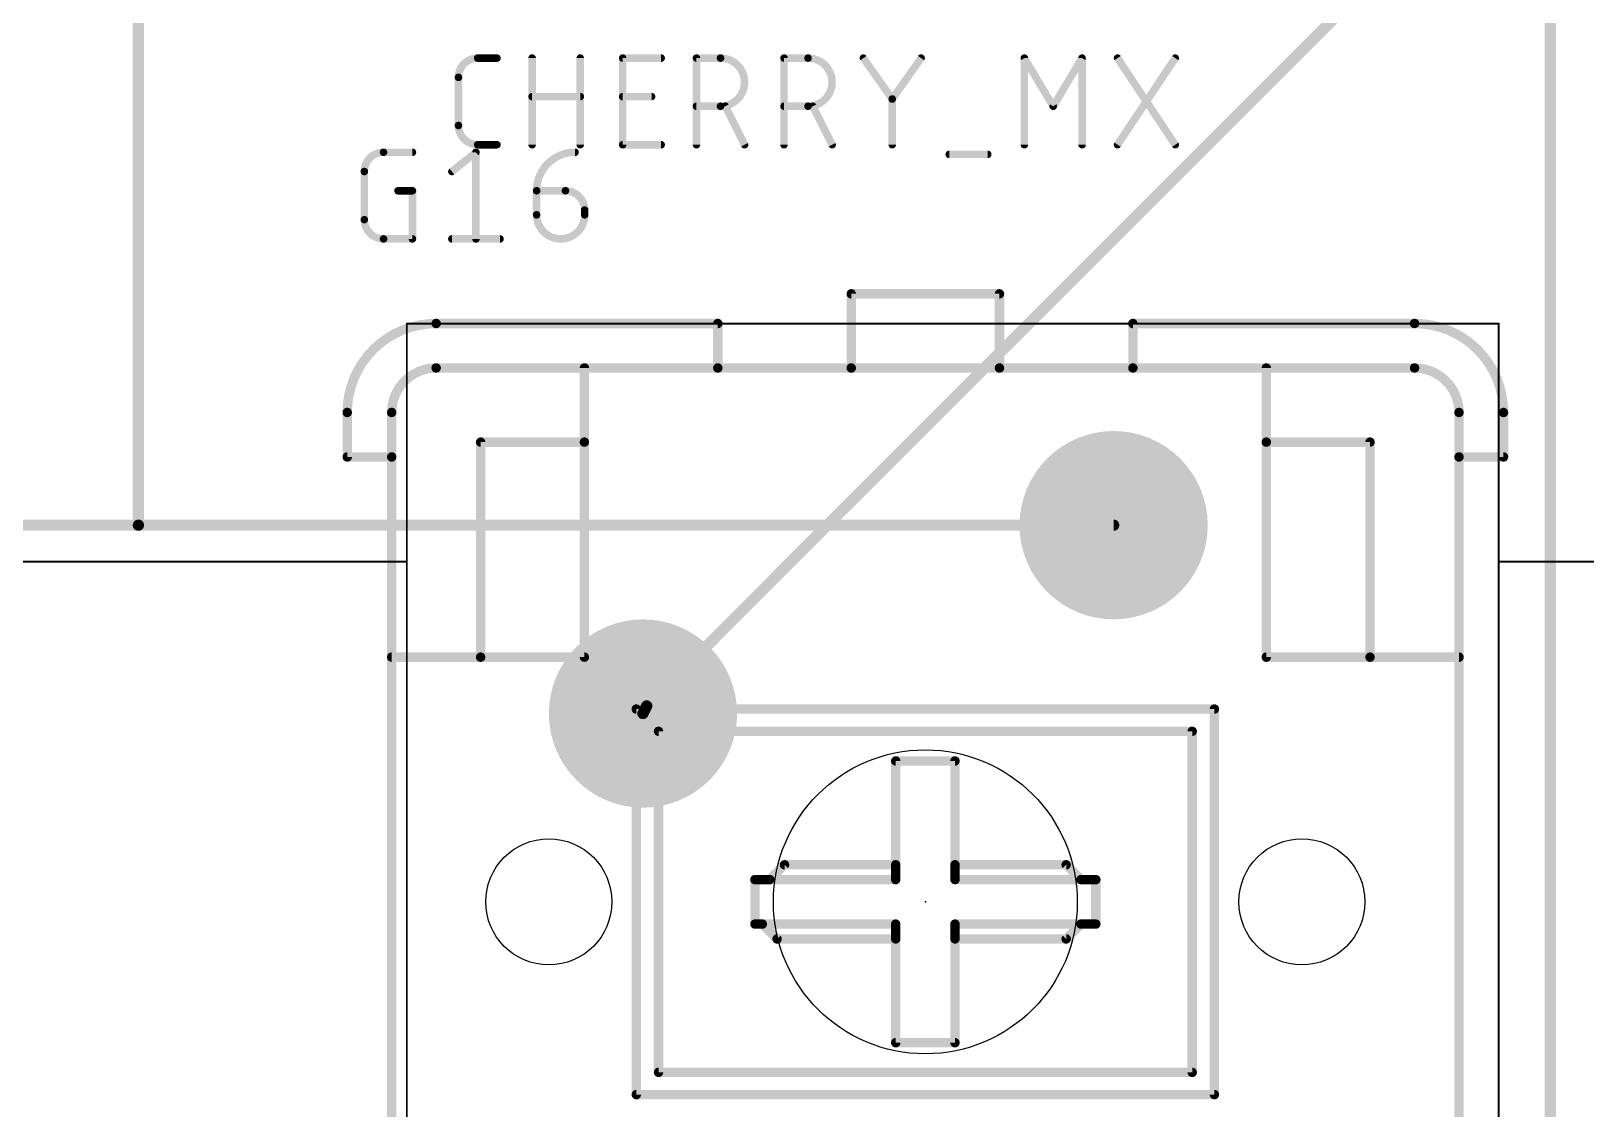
# Model space of a CAD drawing. Extents: x 8 to 150, y -13 to 106.
# Drawn here: x 47.63 to 68.6, y 26.42 to 40.95 of the extents above; entities that cross this region are included whole.
import ezdxf

# ---------------------------------------------------------------- set-up
doc = ezdxf.new("R2010")
doc.units = 0
for name, color, linetype in [('1', 22, 'CONTINUOUS'), ('16', 175, 'CONTINUOUS'), ('17', 82, 'CONTINUOUS'), ('20', 30, 'CONTINUOUS'), ('21', 253, 'CONTINUOUS'), ('23', 7, 'CONTINUOUS'), ('25', 253, 'CONTINUOUS'), ('49', 253, 'CONTINUOUS'), ('51', 253, 'CONTINUOUS')]:
    doc.layers.add(name, color=color, linetype=linetype)

# ---------------------------------------------------------------- blocks, each defined once
blk = doc.blocks.new('ROUNDP')
at = {"const_width": 0.5}
blk.add_lwpolyline([(0, -0.25, 1), (0, 0.25, 1), (0, -0.25)], format="xyb", dxfattribs=at)

msp = doc.modelspace()

# ---------------------------------------------------------------- linework, layer by layer
at = {"layer": '1', "const_width": 0.1524}
for points in [[(68.1228, 26.2128), (68.1228, 52.1208)], [(49.0728, 34.29), (49.0728, 50.292)], [(49.0728, 34.29), (41.91, 34.29)], [(62.23, 34.29), (49.0728, 34.29)]]:
    msp.add_lwpolyline(points, dxfattribs=at)
at = {"layer": '1', "const_width": 0.0762}
for points in [[(49.0728, 34.3281, 1), (49.0728, 34.2519)], [(49.0347, 34.29, 1), (49.1109, 34.29)], [(49.0728, 34.2519, 1), (49.0728, 34.3281)], [(62.23, 34.2519, 1), (62.23, 34.3281)]]:
    msp.add_lwpolyline(points, format="xyb", dxfattribs=at)
at = {"layer": '16', "const_width": 0.1524}
for points in [[(55.9308, 31.8516), (71.7804, 47.7012)], [(55.9308, 31.8516), (55.88, 31.75)]]:
    msp.add_lwpolyline(points, dxfattribs=at)
at = {"layer": '16', "const_width": 0.0762}
for points in [[(55.9039, 31.8785, 1), (55.9577, 31.8247)], [(55.9649, 31.8346, 1), (55.8967, 31.8686)], [(55.8459, 31.767, 1), (55.9141, 31.733)]]:
    msp.add_lwpolyline(points, format="xyb", dxfattribs=at)
at = {"layer": '20'}
for centre, radius in [((59.69, 29.21), 2.05), ((54.61, 29.21), 0.85), ((64.77, 29.21), 0.85)]:
    msp.add_circle(centre, radius, dxfattribs=at)
at = {"layer": '21'}
for points, const_width in [([(58.69, 37.4418, 1), (58.69, 37.3783)], 0.0635), ([(58.7218, 37.41, 1), (58.6583, 37.41)], 0.0635), ([(60.7218, 37.41, 1), (60.6583, 37.41)], 0.0635), ([(60.69, 37.3783, 1), (60.69, 37.4418)], 0.0635), ([(53.09, 37.01, 0.4142), (51.89, 35.81)], 0.127), ([(53.09, 37.0418, 1), (53.09, 36.9783)], 0.0635), ([(53.09, 36.9783, 1), (53.09, 37.0418)], 0.0635), ([(56.9218, 37.01, 1), (56.8582, 37.01)], 0.0635), ([(56.89, 36.9783, 1), (56.89, 37.0418)], 0.0635), ([(62.5218, 37.01, 1), (62.4582, 37.01)], 0.0635), ([(62.49, 37.0418, 1), (62.49, 36.9783)], 0.0635), ([(66.29, 37.0418, 1), (66.29, 36.9783)], 0.0635), ([(67.49, 35.81, 0.4142), (66.29, 37.01)], 0.127), ([(66.29, 36.9783, 1), (66.29, 37.0418)], 0.0635), ([(53.09, 36.41, 0.4142), (52.49, 35.81)], 0.127), ([(53.09, 36.4418, 1), (53.09, 36.3783)], 0.0635), ([(53.09, 36.3783, 1), (53.09, 36.4418)], 0.0635), ([(56.8582, 36.41, 1), (56.9218, 36.41)], 0.0635), ([(56.89, 36.4418, 1), (56.89, 36.3783)], 0.0635), ([(56.89, 36.3783, 1), (56.89, 36.4418)], 0.0635), ([(58.69, 36.4418, 1), (58.69, 36.3783)], 0.0635), ([(58.6583, 36.41, 1), (58.7218, 36.41)], 0.0635), ([(58.69, 36.3783, 1), (58.69, 36.4418)], 0.0635), ([(60.69, 36.4418, 1), (60.69, 36.3783)], 0.0635), ([(60.6583, 36.41, 1), (60.7218, 36.41)], 0.0635), ([(60.69, 36.3783, 1), (60.69, 36.4418)], 0.0635), ([(62.4582, 36.41, 1), (62.5218, 36.41)], 0.0635), ([(62.49, 36.4418, 1), (62.49, 36.3783)], 0.0635), ([(62.49, 36.3783, 1), (62.49, 36.4418)], 0.0635), ([(66.29, 36.4418, 1), (66.29, 36.3783)], 0.0635), ([(66.89, 35.81, 0.4142), (66.29, 36.41)], 0.127), ([(66.29, 36.3783, 1), (66.29, 36.4418)], 0.0635), ([(51.9218, 35.81, 1), (51.8582, 35.81)], 0.0635), ([(52.5218, 35.81, 1), (52.4582, 35.81)], 0.0635), ([(66.9218, 35.81, 1), (66.8582, 35.81)], 0.0635), ([(67.5218, 35.81, 1), (67.4583, 35.81)], 0.0635), ([(51.8582, 35.81, 1), (51.9218, 35.81)], 0.0635), ([(52.4582, 35.81, 1), (52.5218, 35.81)], 0.0635), ([(66.8582, 35.81, 1), (66.9218, 35.81)], 0.0635), ([(67.4583, 35.81, 1), (67.5218, 35.81)], 0.0635), ([(51.89, 35.2418, 1), (51.89, 35.1782)], 0.0635), ([(51.8582, 35.21, 1), (51.9218, 35.21)], 0.0635), ([(52.5218, 35.21, 1), (52.4582, 35.21)], 0.0635), ([(52.4582, 35.21, 1), (52.5218, 35.21)], 0.0635), ([(52.49, 35.1782, 1), (52.49, 35.2418)], 0.0635), ([(66.9218, 35.21, 1), (66.8582, 35.21)], 0.0635), ([(66.89, 35.2418, 1), (66.89, 35.1782)], 0.0635), ([(66.8582, 35.21, 1), (66.9218, 35.21)], 0.0635), ([(67.4583, 35.21, 1), (67.5218, 35.21)], 0.0635), ([(67.49, 35.1782, 1), (67.49, 35.2418)], 0.0635)]:
    msp.add_lwpolyline(points, format="xyb", dxfattribs=dict(at, const_width=const_width))
at = {"layer": '21', "const_width": 0.127}
for points in [[(58.69, 37.41), (58.69, 36.41)], [(60.69, 37.41), (58.69, 37.41)], [(60.69, 37.41), (60.69, 36.41)], [(53.09, 37.01), (56.89, 37.01)], [(56.89, 37.01), (56.89, 36.41)], [(62.49, 37.01), (66.29, 37.01)], [(62.49, 37.01), (62.49, 36.41)], [(53.09, 36.41), (56.89, 36.41)], [(56.89, 36.41), (58.69, 36.41)], [(58.69, 36.41), (60.69, 36.41)], [(60.69, 36.41), (62.49, 36.41)], [(62.49, 36.41), (66.29, 36.41)], [(51.89, 35.21), (51.89, 35.81)], [(52.49, 35.21), (52.49, 35.81)], [(66.89, 35.81), (66.89, 35.21)], [(67.49, 35.81), (67.49, 35.21)], [(52.49, 35.21), (51.89, 35.21)], [(52.49, 23.21), (52.49, 35.21)], [(66.89, 35.21), (66.89, 23.21)], [(66.89, 35.21), (67.49, 35.21)]]:
    msp.add_lwpolyline(points, dxfattribs=at)
at = {"layer": '23'}
msp.add_point((59.69, 29.21), dxfattribs=at)
at = {"layer": '25'}
for points, const_width in [([(53.6504, 40.5892, 0.4142), (53.3908, 40.3296)], 0.1016), ([(53.6504, 40.6146, 1), (53.6504, 40.5638)], 0.0508), ([(53.6504, 40.5638, 1), (53.6504, 40.6146)], 0.0508), ([(53.9101, 40.5638, 1), (53.9101, 40.6146)], 0.0508), ([(54.4101, 40.5892, 1), (54.3593, 40.5892)], 0.0508), ([(55.0592, 40.5892, 1), (55.0084, 40.5892)], 0.0508), ([(55.6316, 40.5892, 1), (55.5808, 40.5892)], 0.0508), ([(55.6062, 40.6146, 1), (55.6062, 40.5638)], 0.0508), ([(56.1255, 40.5638, 1), (56.1255, 40.6146)], 0.0508), ([(56.6273, 40.5892, 1), (56.5765, 40.5892)], 0.0508), ([(56.6019, 40.6146, 1), (56.6019, 40.5638)], 0.0508), ([(56.9264, 39.9401, 1), (56.9264, 40.5892)], 0.1016), ([(56.9264, 40.6146, 1), (56.9264, 40.5638)], 0.0508), ([(56.9264, 40.5638, 1), (56.9264, 40.6146)], 0.0508), ([(57.8084, 40.5892, 1), (57.7576, 40.5892)], 0.0508), ([(57.783, 40.6146, 1), (57.783, 40.5638)], 0.0508), ([(58.1075, 39.9401, 1), (58.1075, 40.5892)], 0.1016), ([(58.1075, 40.6146, 1), (58.1075, 40.5638)], 0.0508), ([(58.1075, 40.5638, 1), (58.1075, 40.6146)], 0.0508), ([(58.8745, 40.6038, 1), (58.8329, 40.5746)], 0.0508), ([(59.6534, 40.5746, 1), (59.6119, 40.6038)], 0.0508), ([(61.0508, 40.5892, 1), (61, 40.5892)], 0.0508), ([(61.0472, 40.6023, 1), (61.0036, 40.5761)], 0.0508), ([(61.8297, 40.5892, 1), (61.7789, 40.5892)], 0.0508), ([(61.8261, 40.5761, 1), (61.7826, 40.6023)], 0.0508), ([(62.3038, 40.6033, 1), (62.2616, 40.5751)], 0.0508), ([(63.0828, 40.5751, 1), (63.0405, 40.6033)], 0.0508), ([(53.4162, 40.3296, 1), (53.3654, 40.3296)], 0.0508), ([(53.3654, 40.3296, 1), (53.4162, 40.3296)], 0.0508), ([(54.3847, 40.0953, 1), (54.3847, 40.0445)], 0.0508), ([(55.0338, 40.0445, 1), (55.0338, 40.0953)], 0.0508), ([(55.6062, 40.0953, 1), (55.6062, 40.0445)], 0.0508), ([(55.9956, 40.0445, 1), (55.9956, 40.0953)], 0.0508), ([(59.2224, 40.0521, 1), (59.2639, 40.0228)], 0.0508), ([(59.2686, 40.0375, 1), (59.2178, 40.0375)], 0.0508), ([(59.2224, 40.0228, 1), (59.2639, 40.0521)], 0.0508), ([(56.6019, 39.9655, 1), (56.6019, 39.9147)], 0.0508), ([(56.9264, 39.9655, 1), (56.9264, 39.9147)], 0.0508), ([(56.9264, 39.9147, 1), (56.9264, 39.9655)], 0.0508), ([(57.0141, 39.9514, 1), (56.9686, 39.9287)], 0.0508), ([(57.783, 39.9655, 1), (57.783, 39.9147)], 0.0508), ([(58.1075, 39.9655, 1), (58.1075, 39.9147)], 0.0508), ([(58.1075, 39.9147, 1), (58.1075, 39.9655)], 0.0508), ([(58.1952, 39.9514, 1), (58.1497, 39.9287)], 0.0508), ([(61.3931, 39.9532, 1), (61.4366, 39.927)], 0.0508), ([(61.3931, 39.927, 1), (61.4366, 39.9532)], 0.0508), ([(53.3908, 39.6804, 0.4142), (53.6504, 39.4208)], 0.1016), ([(53.4162, 39.6804, 1), (53.3654, 39.6804)], 0.0508), ([(53.3654, 39.6804, 1), (53.4162, 39.6804)], 0.0508), ([(53.6504, 39.4462, 1), (53.6504, 39.3954)], 0.0508), ([(53.6504, 39.3954, 1), (53.6504, 39.4462)], 0.0508), ([(53.9101, 39.3954, 1), (53.9101, 39.4462)], 0.0508), ([(54.3593, 39.4208, 1), (54.4101, 39.4208)], 0.0508), ([(55.0084, 39.4208, 1), (55.0592, 39.4208)], 0.0508), ([(55.6062, 39.4462, 1), (55.6062, 39.3954)], 0.0508), ([(55.5808, 39.4208, 1), (55.6316, 39.4208)], 0.0508), ([(56.1255, 39.3954, 1), (56.1255, 39.4462)], 0.0508), ([(56.5765, 39.4208, 1), (56.6273, 39.4208)], 0.0508), ([(57.2283, 39.4094, 1), (57.2737, 39.4322)], 0.0508), ([(57.7576, 39.4208, 1), (57.8084, 39.4208)], 0.0508), ([(58.4094, 39.4094, 1), (58.4548, 39.4322)], 0.0508), ([(59.2178, 39.4208, 1), (59.2686, 39.4208)], 0.0508), ([(61, 39.4208, 1), (61.0508, 39.4208)], 0.0508), ([(61.7789, 39.4208, 1), (61.8297, 39.4208)], 0.0508), ([(62.2616, 39.4349, 1), (62.3038, 39.4067)], 0.0508), ([(63.0405, 39.4067, 1), (63.0828, 39.4349)], 0.0508), ([(52.3804, 39.3192, 0.4142), (52.1208, 39.0596)], 0.1016), ([(52.3804, 39.3446, 1), (52.3804, 39.2938)], 0.0508), ([(52.3804, 39.2938, 1), (52.3804, 39.3446)], 0.0508), ([(52.7699, 39.2938, 1), (52.7699, 39.3446)], 0.0508), ([(53.6519, 39.3192, 1), (53.6011, 39.3192)], 0.0508), ([(53.6423, 39.2994, 1), (53.6106, 39.339)], 0.0508), ([(54.9642, 39.3192, 0.4142), (54.4449, 38.7999)], 0.1016), ([(54.9642, 39.2938, 1), (54.9642, 39.3446)], 0.0508), ([(60.0122, 39.3164, 1), (60.0122, 39.2656)], 0.0508), ([(60.5315, 39.2656, 1), (60.5315, 39.3164)], 0.0508), ([(52.1462, 39.0596, 1), (52.0954, 39.0596)], 0.0508), ([(52.0954, 39.0596, 1), (52.1462, 39.0596)], 0.0508), ([(53.286, 39.0794, 1), (53.3178, 39.0397)], 0.0508), ([(52.5752, 38.8253, 1), (52.5752, 38.7745)], 0.0508), ([(52.7953, 38.7999, 1), (52.7445, 38.7999)], 0.0508), ([(52.7699, 38.7745, 1), (52.7699, 38.8253)], 0.0508), ([(54.4449, 38.8253, 1), (54.4449, 38.7745)], 0.0508), ([(54.4703, 38.7999, 1), (54.4195, 38.7999)], 0.0508), ([(54.4195, 38.7999, 1), (54.4703, 38.7999)], 0.0508), ([(55.094, 38.5403, 0.4142), (54.8344, 38.7999)], 0.1016), ([(54.8344, 38.8253, 1), (54.8344, 38.7745)], 0.0508), ([(54.8344, 38.7745, 1), (54.8344, 38.8253)], 0.0508), ([(52.1208, 38.4104, 0.4142), (52.3804, 38.1508)], 0.1016), ([(52.1462, 38.4104, 1), (52.0954, 38.4104)], 0.0508), ([(52.0954, 38.4104, 1), (52.1462, 38.4104)], 0.0508), ([(54.4449, 38.4754, 1), (55.094, 38.4754)], 0.1016), ([(54.4703, 38.4754, 1), (54.4195, 38.4754)], 0.0508), ([(54.4195, 38.4754, 1), (54.4703, 38.4754)], 0.0508), ([(55.1194, 38.5403, 1), (55.0686, 38.5403)], 0.0508), ([(55.0686, 38.5403, 1), (55.1194, 38.5403)], 0.0508), ([(55.1194, 38.4754, 1), (55.0686, 38.4754)], 0.0508), ([(55.0686, 38.4754, 1), (55.1194, 38.4754)], 0.0508), ([(52.3804, 38.1762, 1), (52.3804, 38.1254)], 0.0508), ([(52.3804, 38.1254, 1), (52.3804, 38.1762)], 0.0508), ([(52.7699, 38.1254, 1), (52.7699, 38.1762)], 0.0508), ([(53.3019, 38.1762, 1), (53.3019, 38.1254)], 0.0508), ([(53.951, 38.1254, 1), (53.951, 38.1762)], 0.0508), ([(52.7445, 38.1508, 1), (52.7953, 38.1508)], 0.0508), ([(53.6011, 38.1508, 1), (53.6519, 38.1508)], 0.0508)]:
    msp.add_lwpolyline(points, format="xyb", dxfattribs=dict(at, const_width=const_width))
at = {"layer": '25', "const_width": 0.1016}
for points in [[(53.6504, 40.5892), (53.9101, 40.5892)], [(54.3847, 39.4208), (54.3847, 40.5892)], [(55.0338, 40.5892), (55.0338, 39.4208)], [(55.6062, 39.4208), (55.6062, 40.5892)], [(55.6062, 40.5892), (56.1255, 40.5892)], [(56.6019, 39.4208), (56.6019, 40.5892)], [(56.6019, 40.5892), (56.9264, 40.5892)], [(57.783, 39.4208), (57.783, 40.5892)], [(57.783, 40.5892), (58.1075, 40.5892)], [(58.8537, 40.5892), (59.2432, 40.0375)], [(59.2432, 40.0375), (59.6326, 40.5892)], [(61.0254, 39.4208), (61.0254, 40.5892)], [(61.0254, 40.5892), (61.4149, 39.9401)], [(61.4149, 39.9401), (61.8043, 40.5892)], [(61.8043, 40.5892), (61.8043, 39.4208)], [(62.2827, 39.4208), (63.0616, 40.5892)], [(62.2827, 40.5892), (63.0616, 39.4208)], [(53.3908, 39.6804), (53.3908, 40.3296)], [(54.3847, 40.0699), (55.0338, 40.0699)], [(55.6062, 40.0699), (55.9956, 40.0699)], [(59.2432, 39.4208), (59.2432, 40.0375)], [(56.9264, 39.9401), (56.6019, 39.9401)], [(57.251, 39.4208), (56.9913, 39.9401)], [(58.1075, 39.9401), (57.783, 39.9401)], [(58.4321, 39.4208), (58.1724, 39.9401)], [(53.9101, 39.4208), (53.6504, 39.4208)], [(56.1255, 39.4208), (55.6062, 39.4208)], [(52.3804, 39.3192), (52.7699, 39.3192)], [(53.3019, 39.0596), (53.6265, 39.3192)], [(53.6265, 39.3192), (53.6265, 38.1508)], [(60.0122, 39.291), (60.5315, 39.291)], [(52.1208, 38.4104), (52.1208, 39.0596)], [(52.5752, 38.7999), (52.7699, 38.7999)], [(52.7699, 38.7999), (52.7699, 38.1508)], [(54.4449, 38.7999), (54.8344, 38.7999)], [(54.4449, 38.4754), (54.4449, 38.7999)], [(55.094, 38.5403), (55.094, 38.4754)], [(52.7699, 38.1508), (52.3804, 38.1508)], [(53.3019, 38.1508), (53.951, 38.1508)]]:
    msp.add_lwpolyline(points, dxfattribs=at)
at = {"layer": '49', "const_width": 0.0125}
for points in [[(52.6998, 37.0078, 1), (52.6873, 37.0078)], [(52.6936, 37.0141, 1), (52.6936, 37.0016)], [(67.4318, 37.0078, 1), (67.4193, 37.0078)], [(67.4256, 37.0016, 1), (67.4256, 37.0141)], [(52.6998, 33.7989, 1), (52.6873, 33.7989)], [(52.6873, 33.7989, 1), (52.6998, 33.7989)], [(52.6936, 33.7926, 1), (52.6936, 33.8051)], [(67.4256, 33.8051, 1), (67.4256, 33.7926)]]:
    msp.add_lwpolyline(points, format="xyb", dxfattribs=at)
at = {"layer": '49', "const_width": 0.025}
for points in [[(52.6936, 37.0078), (67.4256, 37.0078)], [(52.6936, 33.7989), (52.6936, 37.0078)], [(67.4256, 37.0078), (67.4256, 22.2758)], [(52.6936, 33.7989), (46.2928, 33.7989)], [(52.6936, 22.2758), (52.6936, 33.7989)], [(72.2135, 33.7989), (67.4256, 33.7989)]]:
    msp.add_lwpolyline(points, dxfattribs=at)
at = {"layer": '51', "const_width": 0.127}
for points in [[(55.09, 35.41), (55.09, 36.41)], [(64.29, 35.41), (64.29, 36.41)], [(53.69, 32.51), (53.69, 35.41)], [(53.69, 35.41), (55.09, 35.41)], [(55.09, 32.51), (55.09, 35.41)], [(64.29, 32.51), (64.29, 35.41)], [(64.29, 35.41), (65.69, 35.41)], [(65.69, 32.51), (65.69, 35.41)], [(52.49, 32.51), (53.69, 32.51)], [(53.69, 32.51), (55.09, 32.51)], [(64.29, 32.51), (65.69, 32.51)], [(65.69, 32.51), (66.89, 32.51)], [(55.79, 31.81), (63.59, 31.81)], [(55.79, 26.61), (55.79, 31.81)], [(63.59, 31.81), (63.59, 26.61)], [(56.09, 26.91), (56.09, 31.51)], [(56.09, 31.51), (63.29, 31.51)], [(63.29, 31.51), (63.29, 26.91)], [(59.29, 29.71), (59.29, 31.11)], [(59.29, 31.11), (60.09, 31.11)], [(60.09, 31.11), (60.09, 29.71)], [(57.59, 29.51), (57.79, 29.71)], [(57.79, 29.71), (59.29, 29.71)], [(59.29, 29.51), (59.29, 29.71)], [(60.09, 29.71), (60.09, 29.51)], [(60.09, 29.71), (61.59, 29.71)], [(61.79, 29.51), (61.59, 29.71)], [(57.39, 28.91), (57.39, 29.51)], [(57.39, 29.51), (57.59, 29.51)], [(57.59, 29.51), (59.29, 29.51)], [(60.09, 29.51), (61.79, 29.51)], [(61.79, 29.51), (61.99, 29.51)], [(61.99, 29.51), (61.99, 28.91)], [(57.39, 28.91), (57.49, 28.91)], [(59.29, 28.91), (57.49, 28.91)], [(57.49, 28.91), (57.69, 28.71)], [(59.29, 28.71), (59.29, 28.91)], [(61.79, 28.91), (60.09, 28.91)], [(60.09, 28.91), (60.09, 28.71)], [(61.59, 28.71), (61.79, 28.91)], [(61.99, 28.91), (61.79, 28.91)], [(57.69, 28.71), (59.29, 28.71)], [(59.29, 27.31), (59.29, 28.71)], [(60.09, 28.71), (60.09, 27.31)], [(60.09, 28.71), (61.59, 28.71)], [(60.09, 27.31), (59.29, 27.31)], [(63.29, 26.91), (56.09, 26.91)], [(63.59, 26.61), (55.79, 26.61)]]:
    msp.add_lwpolyline(points, dxfattribs=at)
at = {"layer": '51', "const_width": 0.0635}
for points in [[(55.1218, 36.41, 1), (55.0583, 36.41)], [(64.3218, 36.41, 1), (64.2583, 36.41)], [(53.69, 35.4418, 1), (53.69, 35.3783)], [(53.7218, 35.41, 1), (53.6583, 35.41)], [(55.1218, 35.41, 1), (55.0583, 35.41)], [(55.09, 35.3783, 1), (55.09, 35.4418)], [(64.29, 35.4418, 1), (64.29, 35.3783)], [(64.3218, 35.41, 1), (64.2583, 35.41)], [(65.7218, 35.41, 1), (65.6582, 35.41)], [(65.69, 35.3783, 1), (65.69, 35.4418)], [(55.0583, 35.41, 1), (55.1218, 35.41)], [(64.2583, 35.41, 1), (64.3218, 35.41)], [(52.49, 32.5418, 1), (52.49, 32.4782)], [(53.69, 32.5418, 1), (53.69, 32.4782)], [(53.6583, 32.51, 1), (53.7218, 32.51)], [(53.69, 32.4782, 1), (53.69, 32.5418)], [(55.0583, 32.51, 1), (55.1218, 32.51)], [(55.09, 32.4782, 1), (55.09, 32.5418)], [(64.29, 32.5418, 1), (64.29, 32.4782)], [(64.2583, 32.51, 1), (64.3218, 32.51)], [(65.69, 32.5418, 1), (65.69, 32.4782)], [(65.6582, 32.51, 1), (65.7218, 32.51)], [(65.69, 32.4782, 1), (65.69, 32.5418)], [(66.89, 32.4782, 1), (66.89, 32.5418)], [(55.8218, 31.81, 1), (55.7582, 31.81)], [(55.79, 31.8418, 1), (55.79, 31.7783)], [(63.6218, 31.81, 1), (63.5583, 31.81)], [(63.59, 31.7783, 1), (63.59, 31.8418)], [(56.09, 31.5418, 1), (56.09, 31.4783)], [(56.1218, 31.51, 1), (56.0583, 31.51)], [(63.3218, 31.51, 1), (63.2583, 31.51)], [(63.29, 31.4783, 1), (63.29, 31.5418)], [(59.29, 31.1418, 1), (59.29, 31.0783)], [(59.3218, 31.11, 1), (59.2583, 31.11)], [(60.1218, 31.11, 1), (60.0583, 31.11)], [(60.09, 31.0783, 1), (60.09, 31.1418)], [(57.79, 29.7417, 1), (57.79, 29.6783)], [(57.8125, 29.6875, 1), (57.7675, 29.7325)], [(59.3218, 29.71, 1), (59.2583, 29.71)], [(59.2583, 29.71, 1), (59.3218, 29.71)], [(59.29, 29.6783, 1), (59.29, 29.7417)], [(60.1218, 29.71, 1), (60.0583, 29.71)], [(60.09, 29.7417, 1), (60.09, 29.6783)], [(60.0583, 29.71, 1), (60.1218, 29.71)], [(61.6125, 29.7325, 1), (61.5675, 29.6875)], [(61.59, 29.6783, 1), (61.59, 29.7417)], [(57.4218, 29.51, 1), (57.3582, 29.51)], [(57.39, 29.5418, 1), (57.39, 29.4783)], [(57.5675, 29.5325, 1), (57.6125, 29.4875)], [(57.59, 29.5418, 1), (57.59, 29.4783)], [(57.59, 29.4783, 1), (57.59, 29.5418)], [(59.2583, 29.51, 1), (59.3218, 29.51)], [(59.29, 29.4783, 1), (59.29, 29.5418)], [(60.09, 29.5418, 1), (60.09, 29.4783)], [(60.0583, 29.51, 1), (60.1218, 29.51)], [(61.79, 29.5418, 1), (61.79, 29.4783)], [(61.7675, 29.4875, 1), (61.8125, 29.5325)], [(61.79, 29.4783, 1), (61.79, 29.5418)], [(62.0218, 29.51, 1), (61.9582, 29.51)], [(61.99, 29.4783, 1), (61.99, 29.5418)], [(57.39, 28.9417, 1), (57.39, 28.8783)], [(57.5125, 28.9325, 1), (57.4675, 28.8875)], [(57.49, 28.9417, 1), (57.49, 28.8783)], [(57.49, 28.8783, 1), (57.49, 28.9417)], [(59.3218, 28.91, 1), (59.2583, 28.91)], [(59.29, 28.8783, 1), (59.29, 28.9417)], [(60.1218, 28.91, 1), (60.0583, 28.91)], [(60.09, 28.9417, 1), (60.09, 28.8783)], [(61.79, 28.9417, 1), (61.79, 28.8783)], [(61.8125, 28.8875, 1), (61.7675, 28.9325)], [(61.79, 28.8783, 1), (61.79, 28.9417)], [(61.99, 28.8783, 1), (61.99, 28.9417)], [(57.3582, 28.91, 1), (57.4218, 28.91)], [(57.69, 28.7417, 1), (57.69, 28.6783)], [(57.6675, 28.6875, 1), (57.7125, 28.7325)], [(59.3218, 28.71, 1), (59.2583, 28.71)], [(59.2583, 28.71, 1), (59.3218, 28.71)], [(59.29, 28.6783, 1), (59.29, 28.7417)], [(60.1218, 28.71, 1), (60.0583, 28.71)], [(60.09, 28.7417, 1), (60.09, 28.6783)], [(60.0583, 28.71, 1), (60.1218, 28.71)], [(61.5675, 28.7325, 1), (61.6125, 28.6875)], [(61.59, 28.6783, 1), (61.59, 28.7417)], [(61.9582, 28.91, 1), (62.0218, 28.91)], [(59.29, 27.3418, 1), (59.29, 27.2783)], [(59.2583, 27.31, 1), (59.3218, 27.31)], [(60.0583, 27.31, 1), (60.1218, 27.31)], [(60.09, 27.2783, 1), (60.09, 27.3418)], [(56.09, 26.9417, 1), (56.09, 26.8783)], [(56.0583, 26.91, 1), (56.1218, 26.91)], [(63.2583, 26.91, 1), (63.3218, 26.91)], [(63.29, 26.8783, 1), (63.29, 26.9417)], [(55.7582, 26.61, 1), (55.8218, 26.61)], [(55.79, 26.6418, 1), (55.79, 26.5783)], [(63.5583, 26.61, 1), (63.6218, 26.61)], [(63.59, 26.5783, 1), (63.59, 26.6418)]]:
    msp.add_lwpolyline(points, format="xyb", dxfattribs=at)

# ---------------------------------------------------------------- block references
at = {"layer": '17', "xscale": 2.54, "yscale": 2.54}
for p in [(62.23, 34.29), (62.23, 34.29), (55.88, 31.75), (55.88, 31.75)]:
    msp.add_blockref('ROUNDP', p, dxfattribs=at)

doc.saveas('drawing.dxf')
